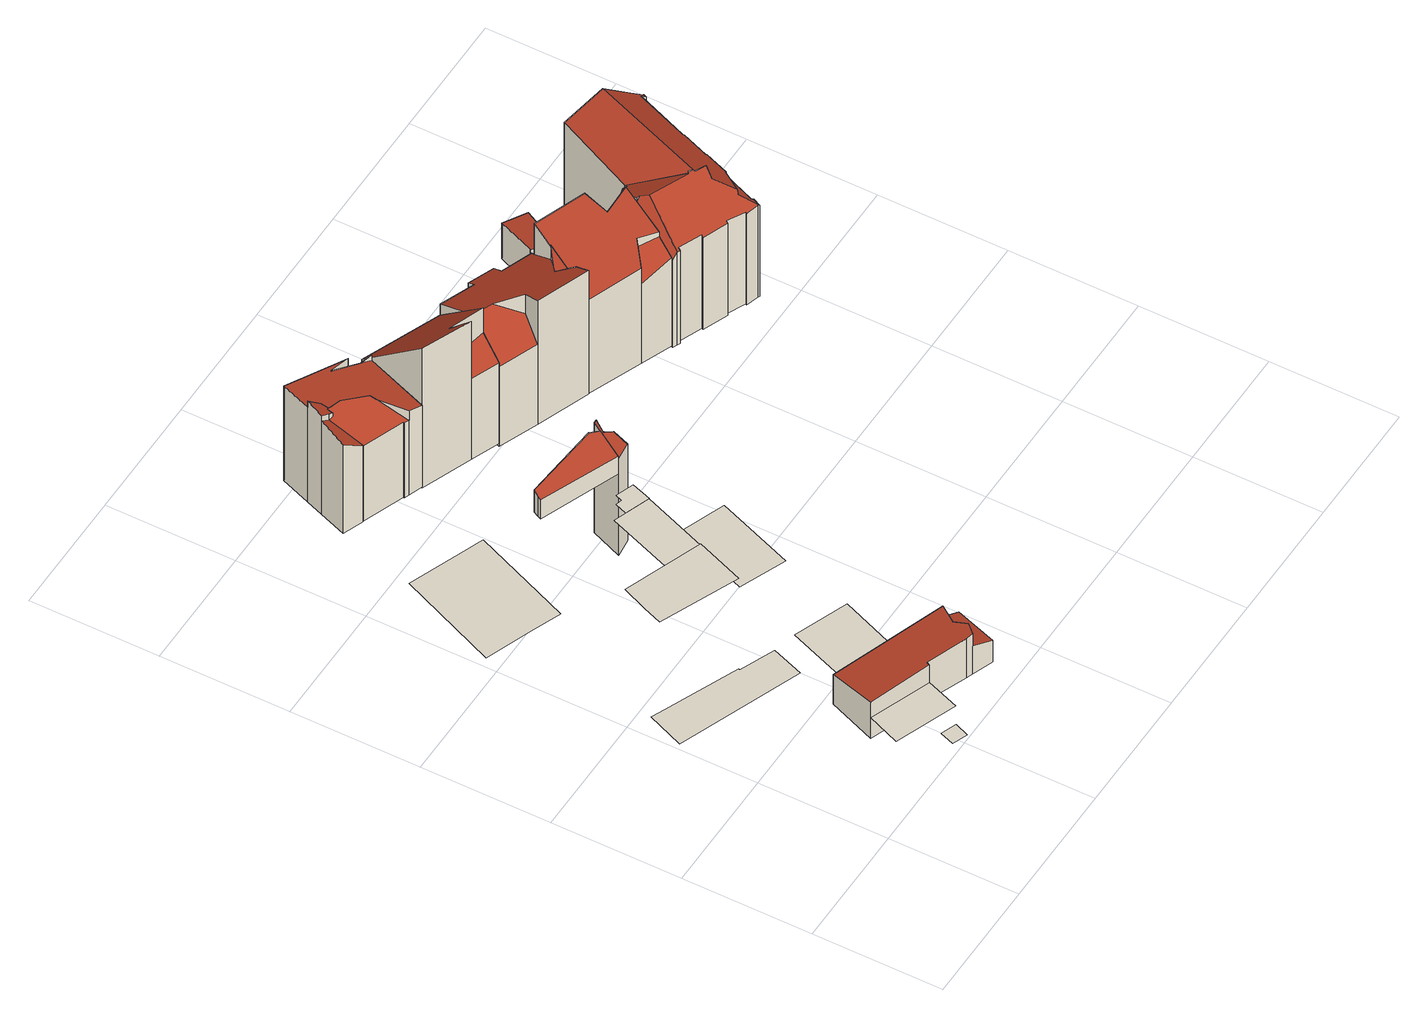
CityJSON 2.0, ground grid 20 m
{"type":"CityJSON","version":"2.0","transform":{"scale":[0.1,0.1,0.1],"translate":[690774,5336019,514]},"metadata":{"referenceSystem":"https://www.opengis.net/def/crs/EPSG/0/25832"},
"CityObjects":{
"building1":{"type":"Building","attributes":{"area_m2":55.53,"max_x":690797.88,"max_y":5336030,"min_x":690786.38,"min_y":5336021.5,"rf_extrusion_mode":"skip","rf_force_lod11":false,"rf_h_ground":518.7,"rf_h_pc_98p":0,"rf_h_roof_50p":0,"rf_h_roof_70p":0,"rf_h_roof_max":0,"rf_h_roof_min":0,"rf_is_glass_roof":false,"rf_nodata_frac":0.977,"rf_nodata_r":0,"rf_pc_select":"_HIGHEST_YET_INSUFFICIENT_COVERAGE","rf_pc_year":2026,"rf_pointcloud_unusable":true,"rf_pt_density":11.2,"rf_roof_planes":0,"rf_roof_type":"no points","rf_success":true,"rf_t_run":7,"source_file":"690_5336.gml"},"geometry":[{"type":"MultiSurface","lod":"0","boundaries":[[[0,1,2,3]]]}]},
"building2":{"type":"Building","attributes":{"area_m2":118.25,"max_x":690795.81,"max_y":5336057,"min_x":690774.81,"min_y":5336044,"rf_extrusion_mode":"skip","rf_force_lod11":false,"rf_h_ground":514.73,"rf_h_pc_98p":0,"rf_h_roof_50p":0,"rf_h_roof_70p":0,"rf_h_roof_max":0,"rf_h_roof_min":0,"rf_is_glass_roof":false,"rf_nodata_frac":1,"rf_nodata_r":0,"rf_pc_select":"_HIGHEST_YET_INSUFFICIENT_COVERAGE","rf_pc_year":0,"rf_pointcloud_unusable":true,"rf_pt_density":0,"rf_roof_planes":0,"rf_roof_type":"no points","rf_success":true,"rf_t_run":0,"source_file":"690_5336.gml"},"geometry":[{"type":"MultiSurface","lod":"0","boundaries":[[[4,5,6,7,8,9,10]]]}]},
"building3":{"type":"Building","attributes":{"area_m2":5.8,"max_x":690795.94,"max_y":5336022.5,"min_x":690792.81,"min_y":5336019,"rf_extrusion_mode":"skip","rf_force_lod11":false,"rf_h_ground":515.04,"rf_h_pc_98p":0,"rf_h_roof_50p":0,"rf_h_roof_70p":0,"rf_h_roof_max":0,"rf_h_roof_min":0,"rf_is_glass_roof":false,"rf_nodata_frac":0.25,"rf_nodata_r":0,"rf_pc_select":"_HIGHEST_YET_INSUFFICIENT_COVERAGE","rf_pc_year":2026,"rf_pointcloud_unusable":true,"rf_pt_density":12.44,"rf_roof_planes":0,"rf_roof_type":"no points","rf_success":true,"rf_t_run":4,"source_file":"690_5336.gml"},"geometry":[{"type":"MultiSurface","lod":"0","boundaries":[[[11,12,13,14]]]}]},
"building4":{"type":"Building","attributes":{"area_m2":101.1,"max_x":690793.38,"max_y":5336063.5,"min_x":690778.38,"min_y":5336051.5,"rf_extrusion_mode":"skip","rf_force_lod11":false,"rf_h_ground":532.24,"rf_h_pc_98p":0,"rf_h_roof_50p":0,"rf_h_roof_70p":0,"rf_h_roof_max":0,"rf_h_roof_min":0,"rf_is_glass_roof":false,"rf_nodata_frac":1,"rf_nodata_r":0,"rf_pc_select":"_HIGHEST_YET_INSUFFICIENT_COVERAGE","rf_pc_year":0,"rf_pointcloud_unusable":true,"rf_pt_density":0,"rf_roof_planes":0,"rf_roof_type":"no points","rf_success":true,"rf_t_run":0,"source_file":"690_5336.gml"},"geometry":[{"type":"MultiSurface","lod":"0","boundaries":[[[15,16,17,18,19]]]}]},
"building5":{"type":"Building","attributes":{"area_m2":160.46,"max_x":690811.12,"max_y":5336037.5,"min_x":690788.38,"min_y":5336023,"rf_extrusion_mode":"standard","rf_force_lod11":false,"rf_h_ground":514.7,"rf_h_pc_98p":0,"rf_h_roof_50p":521.63,"rf_h_roof_70p":521.94,"rf_h_roof_max":522.35,"rf_h_roof_min":518.47,"rf_h_roof_ridge":521.28,"rf_is_glass_roof":false,"rf_nodata_frac":0.54,"rf_nodata_r":0,"rf_pc_select":"_HIGHEST_YET_INSUFFICIENT_COVERAGE","rf_pc_year":2026,"rf_pointcloud_unusable":false,"rf_pt_density":106.25,"rf_ridgelines":2,"rf_rmse_lod22":0.298,"rf_roof_planes":7,"rf_roof_type":"slanted","rf_success":true,"rf_t_run":78,"rf_volume_lod22":1027.81,"source_file":"690_5336.gml"},"children":["building5-1"]},
"building5-1":{"type":"BuildingPart","parents":["building5"],"geometry":[{"type":"Solid","lod":"2.2","boundaries":[[[[20,21,22,23,24,25,26,27,28]],[[29,21,20,30]],[[30,20,28,31]],[[31,28,27,32]],[[33,25,24,34]],[[35,33,36,37]],[[32,27,26,38]],[[39,23,22,40]],[[41,42,40,43]],[[37,36,42,41]],[[43,40,22,21,29]],[[34,24,23,39]],[[38,26,25,33,35]],[[34,39,40,42,36,33]],[[38,35,37,41,43,29,30,31,32]]]],"semantics":{"surfaces":[{"type":"GroundSurface"},{"type":"WallSurface","on_footprint_edge":true},{"type":"WallSurface","on_footprint_edge":false},{"type":"RoofSurface","rf_azimuth":98.97,"rf_h_roof_50p":519.17,"rf_h_roof_70p":519.42,"rf_h_roof_max":522.3,"rf_h_roof_min":518.35,"rf_slope":19.26},{"type":"RoofSurface","rf_azimuth":3.95,"rf_h_roof_50p":521.39,"rf_h_roof_70p":521.63,"rf_h_roof_max":522.31,"rf_h_roof_min":520.41,"rf_slope":9.31}],"values":[[0,1,1,1,1,2,1,1,2,2,1,1,1,3,4]]}}]},
"building6":{"type":"Building","attributes":{"area_m2":212.73,"max_x":690792.81,"max_y":5336096.5,"min_x":690774.56,"min_y":5336076.5,"rf_extrusion_mode":"standard","rf_force_lod11":false,"rf_h_ground":515.73,"rf_h_pc_98p":0,"rf_h_roof_50p":534.66,"rf_h_roof_70p":534.8,"rf_h_roof_max":535.03,"rf_h_roof_min":530.96,"rf_is_glass_roof":false,"rf_nodata_frac":0.582,"rf_nodata_r":0,"rf_pc_select":"_HIGHEST_YET_INSUFFICIENT_COVERAGE","rf_pc_year":2026,"rf_pointcloud_unusable":false,"rf_pt_density":7.04,"rf_ridgelines":0,"rf_rmse_lod22":0,"rf_roof_planes":2,"rf_roof_type":"slanted","rf_success":true,"rf_t_run":19,"rf_volume_lod22":0,"source_file":"690_5336.gml"},"geometry":[{"type":"MultiSurface","lod":"0","boundaries":[[[44,45,46,47,48,49,50,51]]]}]},
"building7":{"type":"Building","attributes":{"area_m2":65.28,"max_x":690797.19,"max_y":5336071,"min_x":690787.69,"min_y":5336059,"rf_extrusion_mode":"skip","rf_force_lod11":false,"rf_h_ground":531.93,"rf_h_pc_98p":0,"rf_h_roof_50p":0,"rf_h_roof_70p":0,"rf_h_roof_max":0,"rf_h_roof_min":0,"rf_is_glass_roof":false,"rf_nodata_frac":0.969,"rf_nodata_r":0,"rf_pc_select":"_HIGHEST_YET_INSUFFICIENT_COVERAGE","rf_pc_year":2026,"rf_pointcloud_unusable":true,"rf_pt_density":4.5,"rf_roof_planes":0,"rf_roof_type":"no points","rf_success":true,"rf_t_run":4,"source_file":"690_5336.gml"},"geometry":[{"type":"MultiSurface","lod":"0","boundaries":[[[52,53,54,55]]]}]},
"building8":{"type":"Building","attributes":{"area_m2":98.35,"max_x":690802.12,"max_y":5336063,"min_x":690790.44,"min_y":5336048.5,"rf_extrusion_mode":"skip","rf_force_lod11":false,"rf_h_ground":530.83,"rf_h_pc_98p":0,"rf_h_roof_50p":0,"rf_h_roof_70p":0,"rf_h_roof_max":0,"rf_h_roof_min":0,"rf_is_glass_roof":false,"rf_nodata_frac":0.954,"rf_nodata_r":0,"rf_pc_select":"_HIGHEST_YET_INSUFFICIENT_COVERAGE","rf_pc_year":2026,"rf_pointcloud_unusable":true,"rf_pt_density":10.67,"rf_roof_planes":0,"rf_roof_type":"no points","rf_success":true,"rf_t_run":2,"source_file":"690_5336.gml"},"geometry":[{"type":"MultiSurface","lod":"0","boundaries":[[[56,57,58,59]]]}]},
"building9":{"type":"Building","attributes":{"area_m2":113.41,"max_x":690807.62,"max_y":5336048,"min_x":690794.75,"min_y":5336033,"rf_extrusion_mode":"standard","rf_force_lod11":false,"rf_h_ground":514.87,"rf_h_pc_98p":0,"rf_h_roof_50p":518.58,"rf_h_roof_70p":518.62,"rf_h_roof_max":518.77,"rf_h_roof_min":518.41,"rf_is_glass_roof":false,"rf_nodata_frac":0.562,"rf_nodata_r":0,"rf_pc_select":"_HIGHEST_YET_INSUFFICIENT_COVERAGE","rf_pc_year":2026,"rf_pointcloud_unusable":false,"rf_pt_density":38.87,"rf_ridgelines":0,"rf_rmse_lod22":0,"rf_roof_planes":2,"rf_roof_type":"slanted","rf_success":true,"rf_t_run":49,"rf_volume_lod22":0,"source_file":"690_5336.gml"},"geometry":[{"type":"MultiSurface","lod":"0","boundaries":[[[60,61,62,63]]]}]},
"building10":{"type":"Building","attributes":{"area_m2":12.14,"max_x":690798.31,"max_y":5336073,"min_x":690793.38,"min_y":5336069,"rf_extrusion_mode":"skip","rf_force_lod11":false,"rf_h_ground":531.98,"rf_h_pc_98p":0,"rf_h_roof_50p":0,"rf_h_roof_70p":0,"rf_h_roof_max":0,"rf_h_roof_min":0,"rf_is_glass_roof":false,"rf_nodata_frac":0.854,"rf_nodata_r":0,"rf_pc_select":"_HIGHEST_YET_INSUFFICIENT_COVERAGE","rf_pc_year":2026,"rf_pointcloud_unusable":true,"rf_pt_density":9.14,"rf_roof_planes":0,"rf_roof_type":"no points","rf_success":true,"rf_t_run":2,"source_file":"690_5336.gml"},"geometry":[{"type":"MultiSurface","lod":"0","boundaries":[[[64,65,66,67,68,69]]]}]},
"building11":{"type":"Building","attributes":{"area_m2":177.84,"max_x":690805,"max_y":5336092,"min_x":690786.44,"min_y":5336074.5,"rf_extrusion_mode":"standard","rf_force_lod11":false,"rf_h_ground":530.38,"rf_h_pc_98p":0,"rf_h_roof_50p":534.58,"rf_h_roof_70p":534.93,"rf_h_roof_max":535.76,"rf_h_roof_min":533.81,"rf_is_glass_roof":false,"rf_nodata_frac":0.582,"rf_nodata_r":0,"rf_pc_select":"_HIGHEST_YET_INSUFFICIENT_COVERAGE","rf_pc_year":2026,"rf_pointcloud_unusable":false,"rf_pt_density":15,"rf_ridgelines":0,"rf_rmse_lod22":1.67,"rf_roof_planes":3,"rf_roof_type":"slanted","rf_success":true,"rf_t_run":34,"rf_volume_lod22":171.57,"source_file":"690_5336.gml"},"children":["building11-1"]},
"building11-1":{"type":"BuildingPart","parents":["building11"],"geometry":[{"type":"Solid","lod":"2.2","boundaries":[[[[70,71,72,73,74,75]],[[76,75,74,77]],[[78,72,71,79]],[[80,73,72,78]],[[81,70,75,76]],[[77,74,73,80]],[[79,71,70,81]],[[79,81,76,77,80,78]]]],"semantics":{"surfaces":[{"type":"GroundSurface"},{"type":"WallSurface","on_footprint_edge":true},{"type":"RoofSurface","rf_azimuth":197.87,"rf_h_roof_50p":534.7,"rf_h_roof_70p":534.97,"rf_h_roof_max":535.76,"rf_h_roof_min":533.91,"rf_slope":22.77}],"values":[[0,1,1,1,1,1,1,2]]}}]},
"building12":{"type":"Building","attributes":{"area_m2":359.8,"max_x":690824.88,"max_y":5336087.5,"min_x":690795,"min_y":5336060.5,"rf_extrusion_mode":"standard","rf_force_lod11":false,"rf_h_ground":514.61,"rf_h_pc_98p":0,"rf_h_roof_50p":533.03,"rf_h_roof_70p":533.46,"rf_h_roof_max":535.54,"rf_h_roof_min":532.15,"rf_h_roof_ridge":535.82,"rf_is_glass_roof":false,"rf_nodata_frac":0.483,"rf_nodata_r":0,"rf_pc_select":"_HIGHEST_YET_INSUFFICIENT_COVERAGE","rf_pc_year":2026,"rf_pointcloud_unusable":false,"rf_pt_density":21.62,"rf_ridgelines":2,"rf_rmse_lod22":11.07,"rf_roof_planes":6,"rf_roof_type":"slanted","rf_success":true,"rf_t_run":67,"rf_volume_lod22":196.35,"source_file":"690_5336.gml"},"children":["building12-1"]},
"building12-1":{"type":"BuildingPart","parents":["building12"],"geometry":[{"type":"Solid","lod":"2.2","boundaries":[[[[82,83,84,85,86,87]],[[88,85,84,89]],[[90,91,89,92]],[[92,89,84,83,93]],[[94,87,86,95,96]],[[95,86,85,88]],[[96,95,91,90]],[[97,82,87,94]],[[93,83,82,97]],[[91,95,88,89]],[[93,97,94,96,90,92]]]],"semantics":{"surfaces":[{"type":"GroundSurface"},{"type":"WallSurface","on_footprint_edge":true},{"type":"WallSurface","on_footprint_edge":false},{"type":"RoofSurface","rf_azimuth":26.92,"rf_h_roof_50p":533.73,"rf_h_roof_70p":533.85,"rf_h_roof_max":535.74,"rf_h_roof_min":533.14,"rf_slope":27.7},{"type":"RoofSurface","rf_azimuth":170.66,"rf_h_roof_50p":534.19,"rf_h_roof_70p":534.56,"rf_h_roof_max":535.79,"rf_h_roof_min":533.39,"rf_slope":29.77}],"values":[[0,1,2,1,1,1,2,1,1,3,4]]}}]},
"building13":{"type":"Building","attributes":{"area_m2":165.88,"max_x":690801.81,"max_y":5336120.5,"min_x":690784.88,"min_y":5336104,"rf_extrusion_mode":"standard","rf_force_lod11":false,"rf_h_ground":515.28,"rf_h_pc_98p":0,"rf_h_roof_50p":531.53,"rf_h_roof_70p":532.44,"rf_h_roof_max":534.48,"rf_h_roof_min":529.34,"rf_h_roof_ridge":533.15,"rf_is_glass_roof":false,"rf_nodata_frac":0.485,"rf_nodata_r":0,"rf_pc_select":"_HIGHEST_YET_INSUFFICIENT_COVERAGE","rf_pc_year":2026,"rf_pointcloud_unusable":false,"rf_pt_density":13.06,"rf_ridgelines":2,"rf_rmse_lod22":0.422,"rf_roof_planes":7,"rf_roof_type":"slanted","rf_success":true,"rf_t_run":30,"rf_volume_lod22":2762.94,"source_file":"690_5336.gml"},"children":["building13-1"]},
"building13-1":{"type":"BuildingPart","parents":["building13"],"geometry":[{"type":"Solid","lod":"2.2","boundaries":[[[[98,99,100,101,102,103,104,105,106,107,108,109,110,111]],[[112,111,110,113]],[[114,103,102,115]],[[116,104,103,114]],[[117,105,104,116]],[[118,119,106,105,117,120]],[[121,122,108,107,123]],[[124,125,122,121]],[[126,100,99,127]],[[128,101,100,126]],[[129,130,131]],[[132,133,131]],[[133,132,98,111,112]],[[134,109,108,122]],[[135,113,110,109,134]],[[130,129,136,137]],[[123,107,106,119]],[[138,139,119,118]],[[140,141,142,143]],[[115,102,101,128]],[[127,99,98,132]],[[120,117,141,140]],[[144,145,146]],[[139,138,147]],[[137,136,148]],[[147,146,148]],[[143,142,145,144]],[[113,135,149]],[[125,124,149]],[[143,144,146,147,138,118,120,140]],[[141,117,116,114,115,128]],[[113,149,124,121,123,119,139,147,148,136,129,131,133,112]],[[145,142,141,128,126,127,132,131,130,137,148,146]],[[125,149,135,134,122]]]],"semantics":{"surfaces":[{"type":"GroundSurface"},{"type":"WallSurface","on_footprint_edge":true},{"type":"WallSurface","on_footprint_edge":false},{"type":"RoofSurface","rf_azimuth":124.81,"rf_h_roof_50p":534.01,"rf_h_roof_70p":534.26,"rf_h_roof_max":535.02,"rf_h_roof_min":533.21,"rf_slope":33.61},{"type":"RoofSurface","rf_azimuth":128.53,"rf_h_roof_50p":532.06,"rf_h_roof_70p":532.43,"rf_h_roof_max":533.49,"rf_h_roof_min":530.17,"rf_slope":37.26},{"type":"RoofSurface","rf_azimuth":112.96,"rf_h_roof_50p":532.12,"rf_h_roof_70p":532.67,"rf_h_roof_max":534.01,"rf_h_roof_min":531.06,"rf_slope":10.42},{"type":"RoofSurface","rf_azimuth":200.5,"rf_h_roof_50p":531.55,"rf_h_roof_70p":532.07,"rf_h_roof_max":533.26,"rf_h_roof_min":529.85,"rf_slope":29.16},{"type":"RoofSurface","rf_azimuth":14.28,"rf_h_roof_50p":529.8,"rf_h_roof_70p":530.49,"rf_h_roof_max":532.1,"rf_h_roof_min":528.57,"rf_slope":55.21}],"values":[[0,1,1,1,1,1,1,2,1,1,2,2,1,1,1,2,1,2,2,1,1,2,2,2,2,2,2,2,2,3,4,5,6,7]]}}]},
"building14":{"type":"Building","attributes":{"area_m2":167.84,"max_x":690814.25,"max_y":5336116,"min_x":690797.38,"min_y":5336099.5,"rf_extrusion_mode":"standard","rf_force_lod11":false,"rf_h_ground":515.13,"rf_h_pc_98p":0,"rf_h_roof_50p":532.79,"rf_h_roof_70p":533.27,"rf_h_roof_max":535.52,"rf_h_roof_min":531.18,"rf_is_glass_roof":false,"rf_nodata_frac":0.7,"rf_nodata_r":0,"rf_pc_select":"_HIGHEST_YET_INSUFFICIENT_COVERAGE","rf_pc_year":2026,"rf_pointcloud_unusable":false,"rf_pt_density":10.59,"rf_ridgelines":0,"rf_rmse_lod22":1.18,"rf_roof_planes":3,"rf_roof_type":"slanted","rf_success":true,"rf_t_run":13,"rf_volume_lod22":3298.55,"source_file":"690_5336.gml"},"children":["building14-1"]},
"building14-1":{"type":"BuildingPart","parents":["building14"],"geometry":[{"type":"Solid","lod":"2.2","boundaries":[[[[150,151,152,153,154,155]],[[156,153,152,157]],[[157,152,151,158]],[[159,160,161,162]],[[163,164,160,159]],[[162,161,154,153,156]],[[165,155,154,161]],[[158,151,150,164,163]],[[164,150,155,165]],[[158,163,159,162,156,157]],[[164,165,161,160]]]],"semantics":{"surfaces":[{"type":"GroundSurface"},{"type":"WallSurface","on_footprint_edge":true},{"type":"WallSurface","on_footprint_edge":false},{"type":"RoofSurface","rf_azimuth":22.47,"rf_h_roof_50p":534.74,"rf_h_roof_70p":537.07,"rf_h_roof_max":541.89,"rf_h_roof_min":528.99,"rf_slope":44.73},{"type":"RoofSurface","rf_azimuth":201.93,"rf_h_roof_50p":532.36,"rf_h_roof_70p":532.91,"rf_h_roof_max":541.44,"rf_h_roof_min":530.86,"rf_slope":40.4}],"values":[[0,1,1,2,2,1,1,1,1,3,4]]}}]},
"building15":{"type":"Building","attributes":{"area_m2":195.93,"max_x":690828.19,"max_y":5336111,"min_x":690809.56,"min_y":5336094,"rf_extrusion_mode":"standard","rf_force_lod11":false,"rf_h_ground":514.5,"rf_h_pc_98p":0,"rf_h_roof_50p":533.97,"rf_h_roof_70p":534.56,"rf_h_roof_max":536.23,"rf_h_roof_min":531,"rf_h_roof_ridge":535.31,"rf_is_glass_roof":false,"rf_nodata_frac":0.662,"rf_nodata_r":0,"rf_pc_select":"_HIGHEST_YET_INSUFFICIENT_COVERAGE","rf_pc_year":2026,"rf_pointcloud_unusable":false,"rf_pt_density":10.07,"rf_ridgelines":1,"rf_rmse_lod22":0.99,"rf_roof_planes":3,"rf_roof_type":"slanted","rf_success":true,"rf_t_run":35,"rf_volume_lod22":3820.38,"source_file":"690_5336.gml"},"children":["building15-1"]},
"building15-1":{"type":"BuildingPart","parents":["building15"],"geometry":[{"type":"Solid","lod":"2.2","boundaries":[[[[166,167,168,169,170,171,172,173,174,175,176,177]],[[178,172,171,179]],[[180,173,172,178]],[[179,171,170,181]],[[181,170,169,182]],[[182,169,168,183]],[[184,167,166,185]],[[186,187,188,189]],[[187,186,190]],[[185,166,177,188]],[[191,176,175,192,193]],[[193,192,194,195]],[[196,174,173,180]],[[189,188,177,176,191]],[[197,196,198]],[[195,194,198]],[[192,175,174,196,197]],[[183,168,167,184]],[[185,188,187,190,184]],[[192,197,198,194]],[[183,184,190,186,189,191,193,195,198,196,180,178,179,181,182]]]],"semantics":{"surfaces":[{"type":"GroundSurface"},{"type":"WallSurface","on_footprint_edge":true},{"type":"WallSurface","on_footprint_edge":false},{"type":"RoofSurface","rf_azimuth":201.61,"rf_h_roof_50p":532.77,"rf_h_roof_70p":533.85,"rf_h_roof_max":538.05,"rf_h_roof_min":530.16,"rf_slope":44.09},{"type":"RoofSurface","rf_azimuth":178.35,"rf_h_roof_50p":535.63,"rf_h_roof_70p":535.86,"rf_h_roof_max":536.56,"rf_h_roof_min":534.47,"rf_slope":24.95},{"type":"RoofSurface","rf_azimuth":21.44,"rf_h_roof_50p":533.92,"rf_h_roof_70p":535.29,"rf_h_roof_max":538.31,"rf_h_roof_min":530.39,"rf_slope":29.32}],"values":[[0,1,1,1,1,1,1,2,2,1,1,2,1,1,2,2,1,1,3,4,5]]}}]},
"building16":{"type":"Building","attributes":{"area_m2":160.98,"max_x":690840.81,"max_y":5336104.5,"min_x":690823.75,"min_y":5336088.5,"rf_extrusion_mode":"standard","rf_force_lod11":false,"rf_h_ground":514.56,"rf_h_pc_98p":0,"rf_h_roof_50p":532.19,"rf_h_roof_70p":533.87,"rf_h_roof_max":536.26,"rf_h_roof_min":530.03,"rf_is_glass_roof":false,"rf_nodata_frac":0.599,"rf_nodata_r":0,"rf_pc_select":"_HIGHEST_YET_INSUFFICIENT_COVERAGE","rf_pc_year":2026,"rf_pointcloud_unusable":false,"rf_pt_density":50.25,"rf_ridgelines":0,"rf_rmse_lod22":0.996,"rf_roof_planes":8,"rf_roof_type":"slanted","rf_success":true,"rf_t_run":44,"rf_volume_lod22":3261.44,"source_file":"690_5336.gml"},"children":["building16-1"]},
"building16-1":{"type":"BuildingPart","parents":["building16"],"geometry":[{"type":"Solid","lod":"2.2","boundaries":[[[[199,200,201,202,203,204,205,206]],[[207,200,199,208,209]],[[209,208,210,211]],[[211,210,212,213]],[[213,212,205,204,214,215]],[[216,201,200,207]],[[208,199,206,217]],[[214,204,203,218]],[[215,214,219,220]],[[217,206,205,212]],[[221,222,202,201,216]],[[218,203,202,222]],[[220,219,222,221]],[[217,212,210,208]],[[220,221,216,207,209,211,213,215]],[[222,219,214,218]]]],"semantics":{"surfaces":[{"type":"GroundSurface"},{"type":"WallSurface","on_footprint_edge":true},{"type":"WallSurface","on_footprint_edge":false},{"type":"RoofSurface","rf_azimuth":227.43,"rf_h_roof_50p":532.13,"rf_h_roof_70p":532.64,"rf_h_roof_max":534.63,"rf_h_roof_min":530.4,"rf_slope":37.27},{"type":"RoofSurface","rf_azimuth":205.8,"rf_h_roof_50p":535.56,"rf_h_roof_70p":536.44,"rf_h_roof_max":538.2,"rf_h_roof_min":532.81,"rf_slope":23.78},{"type":"RoofSurface","rf_azimuth":0.435,"rf_h_roof_50p":531.33,"rf_h_roof_70p":531.72,"rf_h_roof_max":538.1,"rf_h_roof_min":529.79,"rf_slope":37.75}],"values":[[0,1,2,2,1,1,1,1,2,1,1,1,2,3,4,5]]}}]},
"building17":{"type":"Building","attributes":{"area_m2":28.83,"max_x":690843.75,"max_y":5336116,"min_x":690836.75,"min_y":5336109,"rf_extrusion_mode":"standard","rf_force_lod11":false,"rf_h_ground":514.51,"rf_h_pc_98p":0,"rf_h_roof_50p":520.18,"rf_h_roof_70p":521.54,"rf_h_roof_max":521.99,"rf_h_roof_min":519.97,"rf_is_glass_roof":false,"rf_nodata_frac":0.623,"rf_nodata_r":0,"rf_pc_select":"_HIGHEST_YET_INSUFFICIENT_COVERAGE","rf_pc_year":2026,"rf_pointcloud_unusable":false,"rf_pt_density":70.79,"rf_ridgelines":0,"rf_rmse_lod22":0.246,"rf_roof_planes":2,"rf_roof_type":"slanted","rf_success":true,"rf_t_run":23,"rf_volume_lod22":179.03,"source_file":"690_5336.gml"},"children":["building17-1"]},
"building17-1":{"type":"BuildingPart","parents":["building17"],"geometry":[{"type":"Solid","lod":"2.2","boundaries":[[[[223,224,225,226,227,228]],[[229,227,226,230]],[[231,228,227,229]],[[232,223,228,231]],[[230,226,225,233]],[[233,225,224,234]],[[234,224,223,232]],[[234,232,231,229,230,233]]]],"semantics":{"surfaces":[{"type":"GroundSurface"},{"type":"WallSurface","on_footprint_edge":true},{"type":"RoofSurface","rf_azimuth":110.65,"rf_h_roof_50p":520.75,"rf_h_roof_70p":521.08,"rf_h_roof_max":521.58,"rf_h_roof_min":519.86,"rf_slope":18.26}],"values":[[0,1,1,1,1,1,1,2]]}}]},
"building18":{"type":"Building","attributes":{"area_m2":337.88,"max_x":690859.69,"max_y":5336112,"min_x":690836.62,"min_y":5336083,"rf_extrusion_mode":"standard","rf_force_lod11":false,"rf_h_ground":514.51,"rf_h_pc_98p":0,"rf_h_roof_50p":535.68,"rf_h_roof_70p":536.49,"rf_h_roof_max":537.51,"rf_h_roof_min":532.51,"rf_h_roof_ridge":537.73,"rf_is_glass_roof":false,"rf_nodata_frac":0.00148,"rf_nodata_r":0,"rf_pc_select":"PREFERRED_AND_LATEST","rf_pc_year":2026,"rf_pointcloud_unusable":false,"rf_pt_density":584.37,"rf_ridgelines":2,"rf_rmse_lod22":1.26,"rf_roof_planes":26,"rf_roof_type":"slanted","rf_success":true,"rf_t_run":191,"rf_volume_lod22":7096.04,"source_file":"690_5336.gml"},"children":["building18-1"]},
"building18-1":{"type":"BuildingPart","parents":["building18"],"geometry":[{"type":"Solid","lod":"2.2","boundaries":[[[[235,236,237,238,239,240,241,242,243,244,245,246,247,248,249,250,251,252,253,254,255,256,257,258,259,260,261,262,263,264,265,266]],[[267,264,263,268]],[[269,265,264,267]],[[268,263,262,270]],[[270,262,261,271]],[[272,248,247,273]],[[273,247,246,274]],[[275,257,256,276]],[[277,252,251,278]],[[279,249,248,272]],[[274,246,245,280]],[[280,245,244,281]],[[282,235,266,283]],[[283,266,265,269]],[[284,285,286]],[[286,260,259,287]],[[271,261,260,286]],[[288,254,253,289]],[[290,291,292,293]],[[294,295,255,254,288,296]],[[296,288,297]],[[285,284,298,299]],[[298,284,300]],[[301,302,303]],[[304,275,305,306]],[[306,307,308]],[[309,258,257,275,304]],[[278,251,250,310]],[[289,253,252,277]],[[293,292,311,312]],[[312,311,239,238,313]],[[287,259,258,309]],[[314,241,240,315]],[[315,240,239,311]],[[316,317,243,242,318]],[[317,316,319]],[[281,244,243,317]],[[318,242,241,314]],[[276,256,255,295]],[[291,290,320]],[[321,322,302,301]],[[322,321,323]],[[307,306,305,295,294]],[[310,250,249,279]],[[313,238,237,324]],[[324,237,236,325]],[[325,236,235,282]],[[285,299,270,271,286]],[[326,297,288,289,277]],[[308,309,304,306]],[[307,294,296,297,326,300,284,286,287,309,308]],[[291,320,319,316,318,314,315,311,292]],[[295,305,275,276]],[[310,279,272,273,274,280,281,317,319,320,290,323,321,301,303,299,298,300,326,277,278]],[[325,282,283,269,267,268,270,299,303,302,322,323,290,293,312,313,324]]]],"semantics":{"surfaces":[{"type":"GroundSurface"},{"type":"WallSurface","on_footprint_edge":true},{"type":"WallSurface","on_footprint_edge":false},{"type":"RoofSurface","rf_azimuth":291.26,"rf_h_roof_50p":536.18,"rf_h_roof_70p":536.82,"rf_h_roof_max":537.89,"rf_h_roof_min":534.28,"rf_slope":25.98},{"type":"RoofSurface","rf_azimuth":267.08,"rf_h_roof_50p":534.7,"rf_h_roof_70p":535.63,"rf_h_roof_max":538.1,"rf_h_roof_min":531.76,"rf_slope":59.23},{"type":"RoofSurface","rf_azimuth":306.72,"rf_h_roof_50p":533.13,"rf_h_roof_70p":533.13,"rf_h_roof_max":534.28,"rf_h_roof_min":533.13,"rf_slope":70.73},{"type":"RoofSurface","rf_azimuth":25.19,"rf_h_roof_50p":536.35,"rf_h_roof_70p":536.84,"rf_h_roof_max":538.1,"rf_h_roof_min":534.25,"rf_slope":29.91},{"type":"RoofSurface","rf_azimuth":111.64,"rf_h_roof_50p":532.78,"rf_h_roof_70p":533.17,"rf_h_roof_max":534.3,"rf_h_roof_min":532.13,"rf_slope":40.9},{"type":"RoofSurface","rf_azimuth":9.98,"rf_h_roof_50p":529.6,"rf_h_roof_70p":530.63,"rf_h_roof_max":530.92,"rf_h_roof_min":529.54,"rf_slope":41.91},{"type":"RoofSurface","rf_azimuth":200.01,"rf_h_roof_50p":534.89,"rf_h_roof_70p":535.98,"rf_h_roof_max":537.87,"rf_h_roof_min":532.37,"rf_slope":39.35},{"type":"RoofSurface","rf_azimuth":110.67,"rf_h_roof_50p":535.38,"rf_h_roof_70p":536.34,"rf_h_roof_max":537.89,"rf_h_roof_min":532.37,"rf_slope":37.97}],"values":[[0,1,1,1,1,1,1,1,1,1,1,1,1,1,2,1,1,1,2,1,2,2,2,2,2,2,1,1,1,2,1,1,1,1,1,2,1,1,1,2,2,2,2,1,1,1,1,3,4,5,6,7,8,9,10]]}}]}
},
"vertices":[
[219,24,47],[238,76,47],[144,111,47],[124,60,47],
[8,324,7],[199,251,7],[218,301,7],[164,323,7],[165,325,7],[44,376,7],[31,381,7],
[220,24,10],[196,33,10],[188,11,10],[211,2,10],
[44,376,182],[165,325,182],[194,400,182],[72,445,182],[55,405,182],
[144,111,7],[173,185,7],[346,118,7],[371,108,7],[345,41,7],[313,53,7],[302,57,7],[241,81,7],[238,76,7],[173,185,64],[144,111,76],[238,76,81],[241,81,80],[313,53,61],[345,41,49],[313,53,84],[329,69,56],[329,69,81],[302,57,83],[371,108,44],[346,118,53],[324,90,78],[324,90,59],[346,118,73],
[6,619,17],[78,592,17],[124,574,17],[143,619,17],[188,730,17],[183,732,17],[163,740,17],[71,775,17],
[137,421,179],[194,400,179],[232,501,179],[175,522,179],
[235,294,168],[281,415,168],[210,442,168],[164,323,168],
[290,139,9],[337,259,9],[254,291,9],[208,171,9],
[194,515,180],[232,501,180],[243,532,180],[215,542,180],[211,531,180],[201,534,180],
[278,603,164],[263,567,164],[141,614,164],[143,619,164],[147,628,164],[265,613,164],[265,613,217],[147,628,207],[141,614,201],[263,567,198],[143,619,203],[278,603,214],
[263,566,6],[283,615,6],[289,616,6],[296,616,6],[294,592,6],[293,570,6],[296,616,190],[289,616,192],[281,600,210],[281,600,201],[289,616,218],[283,615,219],[293,570,192],[294,592,202],[294,592,204],[263,566,193],
[213,858,13],[205,861,13],[205,862,13],[142,886,13],[140,887,13],[140,886,13],[109,898,13],[124,940,13],[134,967,13],[152,1014,13],[254,975,13],[278,966,13],[271,949,13],[234,850,13],[234,850,171],[271,949,171],[140,886,160],[140,887,160],[109,898,184],[124,940,194],[134,967,209],[134,967,196],[124,940,204],[254,975,176],[254,975,150],[152,1014,196],[218,980,183],[218,980,155],[205,862,158],[205,861,158],[142,886,158],[204,913,180],[204,913,184],[206,902,179],[213,858,157],[213,858,175],[278,966,154],[271,949,180],[171,939,188],[171,939,191],[149,956,196],[149,956,193],[139,937,195],[139,937,184],[146,936,185],[146,936,191],[147,944,193],[147,944,189],[151,946,191],[151,946,192],[152,945,191],[259,956,174],
[311,820,11],[234,850,11],[279,969,11],[403,921,11],[368,835,11],[355,803,11],[403,921,152],[279,969,154],[234,850,281],[306,851,253],[306,851,189],[368,835,197],[368,835,244],[311,820,279],[311,820,167],[355,803,167],
[355,803,5],[376,854,5],[403,921,5],[457,900,5],[461,912,5],[501,896,5],[494,880,5],[542,862,5],[527,824,5],[507,773,5],[497,748,5],[415,779,5],[494,880,175],[501,896,165],[542,862,175],[461,912,165],[457,900,172],[403,921,173],[376,854,213],[355,803,159],[431,807,227],[431,807,190],[415,779,160],[415,779,244],[406,842,213],[497,748,244],[507,773,201],[507,773,229],[494,799,214],[494,799,218],[527,824,198],[527,824,225],[499,802,215],
[579,716,6],[497,748,6],[539,856,6],[618,825,6],[668,806,6],[661,787,6],[637,722,6],[627,697,6],[497,748,187],[579,716,159],[579,716,190],[610,741,189],[610,741,206],[637,722,195],[637,722,204],[661,787,187],[661,787,234],[539,856,238],[627,697,176],[668,806,172],[616,789,185],[616,789,226],[618,825,241],[618,825,158],
[658,902,5],[627,913,5],[628,915,5],[651,971,5],[698,958,5],[666,899,5],[698,958,58],[651,971,74],[666,899,61],[658,902,64],[628,915,75],[627,913,75],
[814,789,5],[816,788,5],[799,745,5],[801,745,5],[786,706,5],[766,657,5],[770,655,5],[764,642,5],[762,643,5],[742,649,5],[742,651,5],[714,664,5],[713,661,5],[674,676,5],[675,679,5],[639,693,5],[637,690,5],[633,692,5],[626,695,5],[653,766,5],[663,791,5],[668,806,5],[671,805,5],[679,802,5],[685,799,5],[687,804,5],[743,929,5],[798,902,5],[855,874,5],[857,874,5],[855,869,5],[847,872,5],[857,874,185],[855,874,186],[855,869,185],[798,902,236],[743,929,206],[674,676,183],[713,661,183],[714,664,185],[671,805,156],[668,806,155],[633,692,184],[637,690,184],[675,679,186],[742,651,183],[742,649,181],[814,789,193],[847,872,192],[724,728,234],[724,728,233],[687,804,203],[685,799,206],[653,766,224],[626,695,173],[756,672,203],[756,672,198],[784,706,186],[784,706,192],[663,791,216],[663,791,169],[653,766,231],[658,764,231],[724,728,238],[730,725,237],[722,726,235],[746,716,234],[746,716,223],[731,722,235],[671,805,185],[669,793,166],[669,793,199],[669,793,213],[676,796,210],[679,802,206],[639,693,187],[786,706,184],[786,706,191],[801,745,190],[770,655,181],[766,657,184],[762,643,183],[762,643,182],[764,642,181],[762,644,183],[752,668,199],[748,715,234],[748,715,220],[741,702,222],[799,745,192],[816,788,191],[662,751,237]
]}
